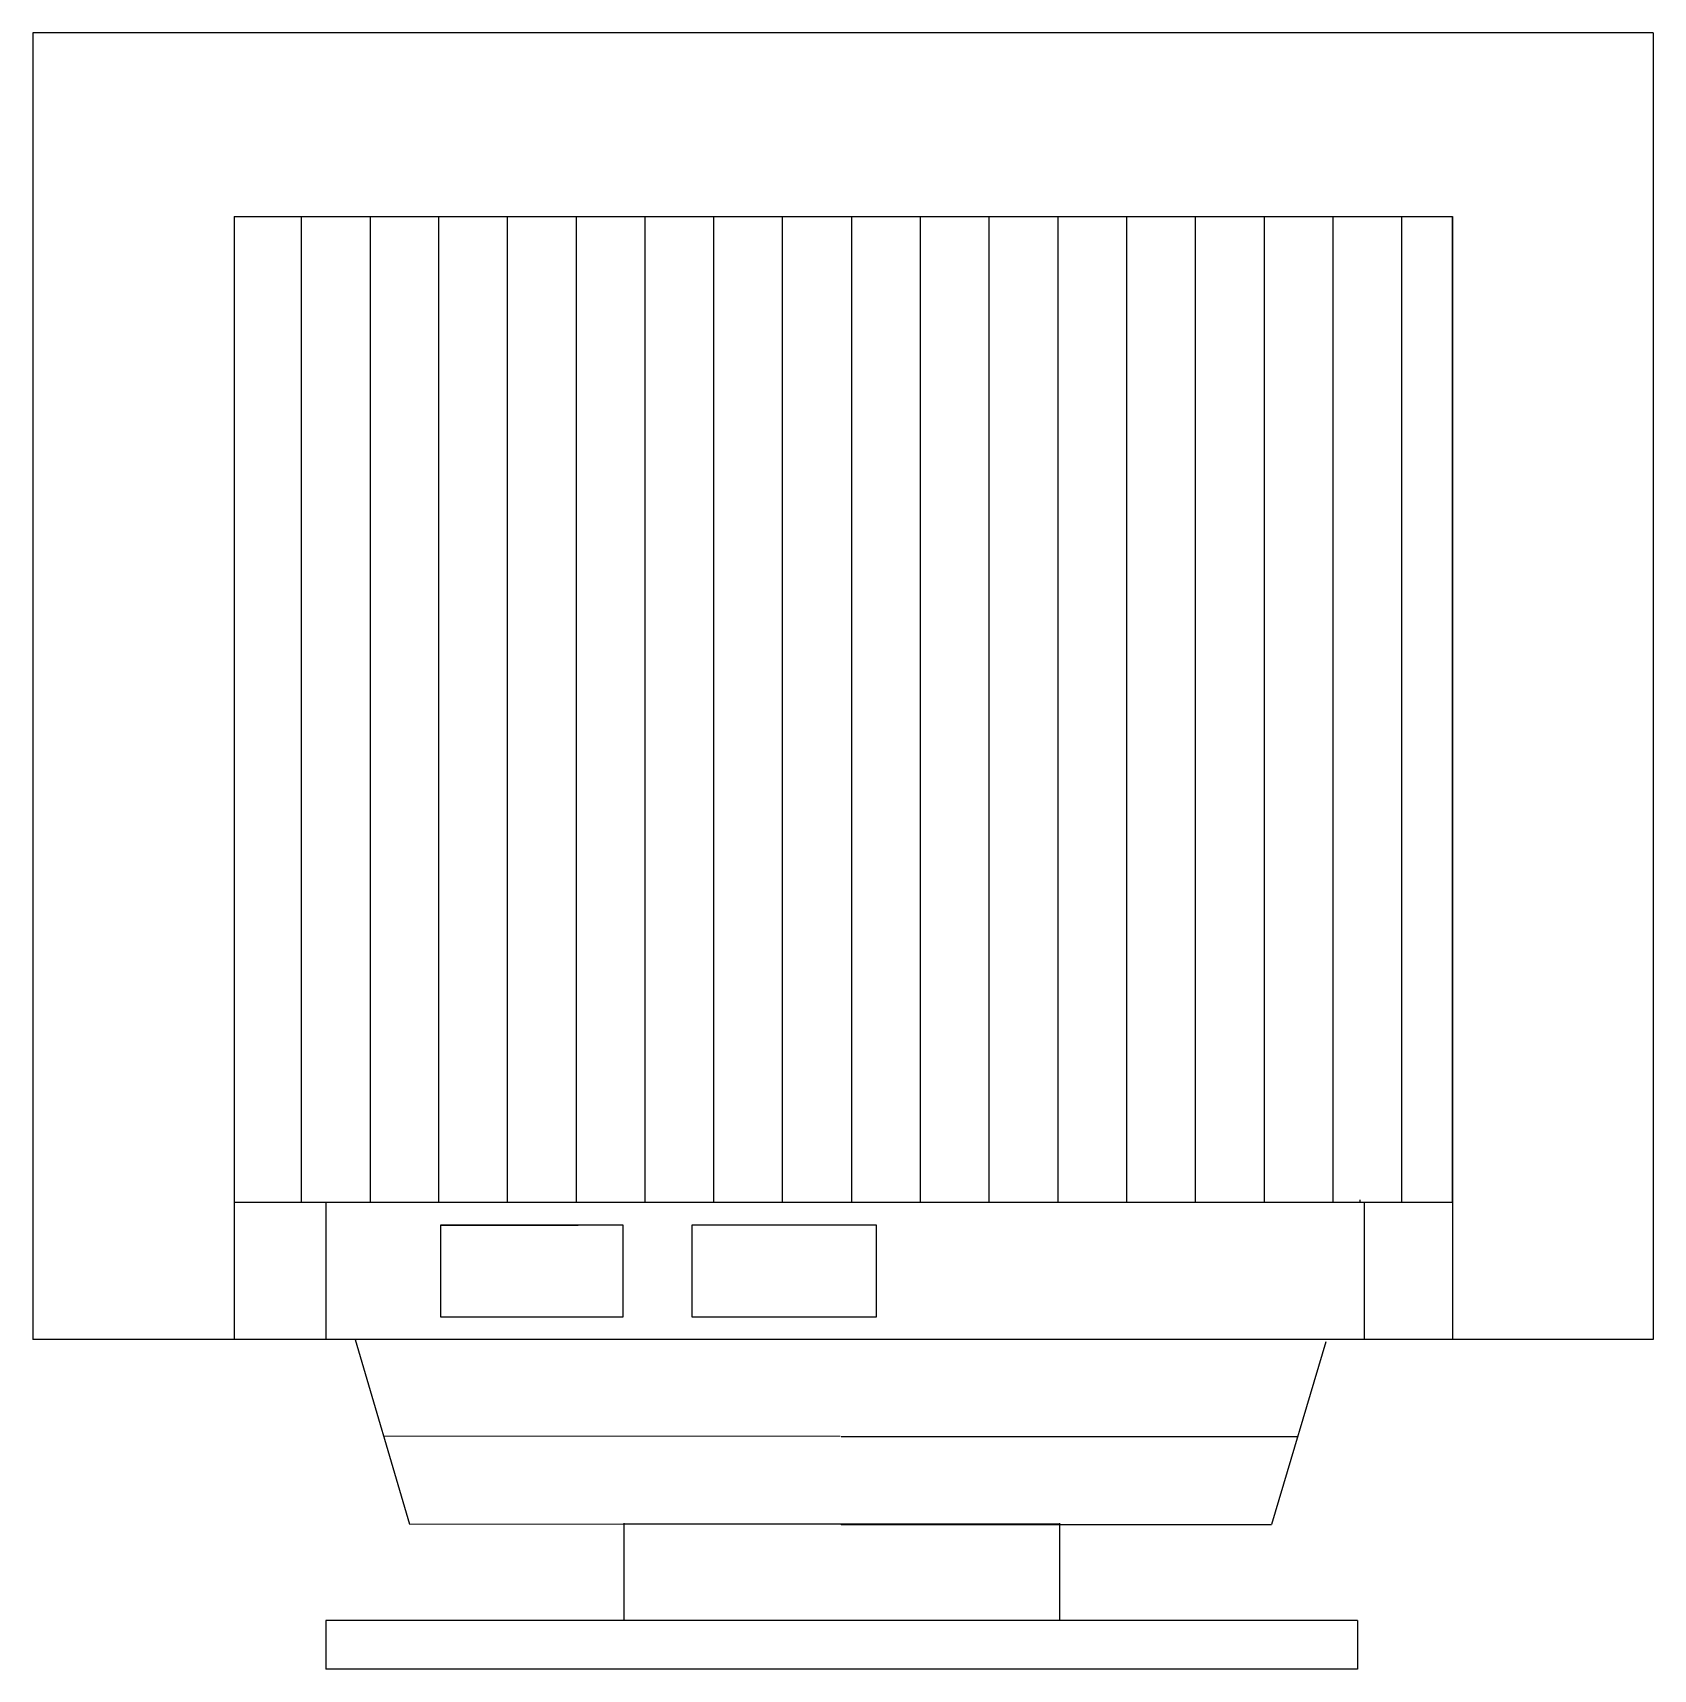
# Model space of a CAD drawing. Extents: x -28.9 to 6.5, y 0 to 35.7.
import ezdxf

# ---------------------------------------------------------------- set-up
doc = ezdxf.new("R2010")
doc.units = 0
doc.header["$LTSCALE"] = 50
doc.header["$MEASUREMENT"] = 0
doc.layers.get('0').update_dxf_attribs({"linetype": 'CONTINUOUS'})

msp = doc.modelspace()

# ---------------------------------------------------------------- linework, layer by layer
at = {"color": 0, "linetype": 'ByBlock'}
for p, q in [((-28.897, 35.694), (-28.897, 7.194)), ((6.452, 35.694), (-28.897, 35.694)), ((6.452, 35.694), (6.452, 7.194)), ((-24.5, 31.685), (-24.5, 10.185)), ((-24.5, 31.685), (2.074, 31.685)), ((-23.039, 31.685), (-23.039, 10.185)), ((-21.539, 31.685), (-21.539, 10.185)), ((-20.039, 10.185), (-20.039, 31.685)), ((-18.539, 10.185), (-18.539, 31.685)), ((-17.039, 10.185), (-17.039, 31.685)), ((-15.539, 10.185), (-15.539, 31.685)), ((-14.039, 10.185), (-14.039, 31.685)), ((-12.539, 10.185), (-12.539, 31.685)), ((-11.039, 31.685), (-11.039, 10.185)), ((-9.539, 31.685), (-9.539, 10.185)), ((-8.039, 31.685), (-8.039, 10.185)), ((-6.539, 31.685), (-6.539, 10.185)), ((-5.039, 31.685), (-5.039, 10.185)), ((-3.539, 31.685), (-3.539, 10.185)), ((-2.039, 31.685), (-2.039, 10.185)), ((-0.539, 31.685), (-0.539, 10.185)), ((0.961, 31.685), (0.961, 10.185)), ((2.074, 31.685), (2.074, 10.185)), ((2.074, 10.185), (2.074, 31.685)), ((-24.5, 10.185), (-24.5, 7.194)), ((-24.5, 10.185), (2.074, 10.185)), ((-22.5, 10.185), (-22.5, 7.194)), ((0.048, 10.241), (0.048, 10.185)), ((0.143, 10.185), (0.143, 7.194)), ((2.074, 10.185), (2.074, 7.194)), ((-20, 9.685), (-20, 7.685)), ((-16.018, 9.685), (-20, 9.685)), ((-20, 9.685), (-17, 9.685)), ((-17, 9.685), (-17, 9.685)), ((-16.018, 7.685), (-16.018, 9.685)), ((-14.518, 9.685), (-14.518, 7.685)), ((-10.492, 9.685), (-14.518, 9.685)), ((-10.492, 7.685), (-10.492, 9.685)), ((-20, 7.685), (-16.018, 7.685)), ((-14.518, 7.685), (-10.492, 7.685)), ((6.452, 7.194), (-28.897, 7.194)), ((-21.867, 7.194), (-20.676, 3.166)), ((-0.694, 7.139), (-1.873, 3.161)), ((-11.284, 5.076), (-21.242, 5.082)), ((-11.264, 5.076), (-1.305, 5.076)), ((-11.285, 3.161), (-20.676, 3.166)), ((-16, 3.185), (-16, 1.061)), ((-6.5, 3.166), (-16, 3.166)), ((-11.264, 3.161), (-1.873, 3.161)), ((-6.5, 3.185), (-6.5, 1.061)), ((-22.5, 1.061), (-22.5, 0)), ((0, 1.061), (-22.5, 1.061)), ((0, 1.061), (0, 0)), ((0, 0), (-22.5, 0))]:
    msp.add_line(p, q, dxfattribs=at)

doc.saveas('drawing.dxf')
